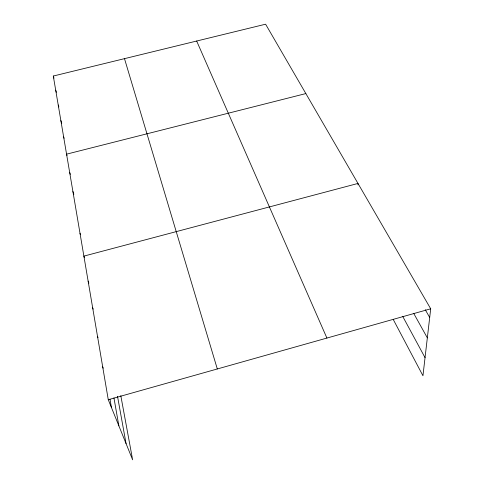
<?xml version="1.0" encoding="UTF-8"?>
<svg xmlns="http://www.w3.org/2000/svg" width="484" height="484" viewBox="0 0 484 484"><rect width="100%" height="100%" fill="white"/><g stroke="black" fill="none" stroke-linecap="round" stroke-linejoin="round"><path stroke-width="0.73" d="M357.972 184.894L357.985 183.442L83.883 256.115L84.373 257.476M120.8 395.652L132.628 459.8L108.271 399.711L53.3 76.036L265.607 24.2L430.7 308.798L422.949 375.753L393.274 319.525M108.271 399.711L430.7 308.798M305.852 93.575L66.568 154.166L67.022 155.509M425.242 309.687L429.695 317.462M413.759 313.475L427.336 337.868M402.658 316.288L425.043 357.652M196.667 41.031L326.906 338.062M102.693 366.866L103.207 368.185M97.502 336.295L98.01 337.638M92.656 307.776L93.164 309.131M88.124 281.107L88.874 283.146M80.011 233.312L80.495 234.673M72.915 191.531L73.852 194.241M69.654 172.34L70.349 174.367M63.64 136.93L64.088 138.267M60.863 120.558L61.74 123.214M58.219 104.992L58.866 106.97M55.702 90.163L56.398 92.311M53.3 76.036L53.99 78.16M124.491 58.655L217.31 368.965M117.515 396.293L126.058 443.598M113.94 397.909L118.864 425.853M110.025 399.33L111.429 407.51"/></g></svg>
